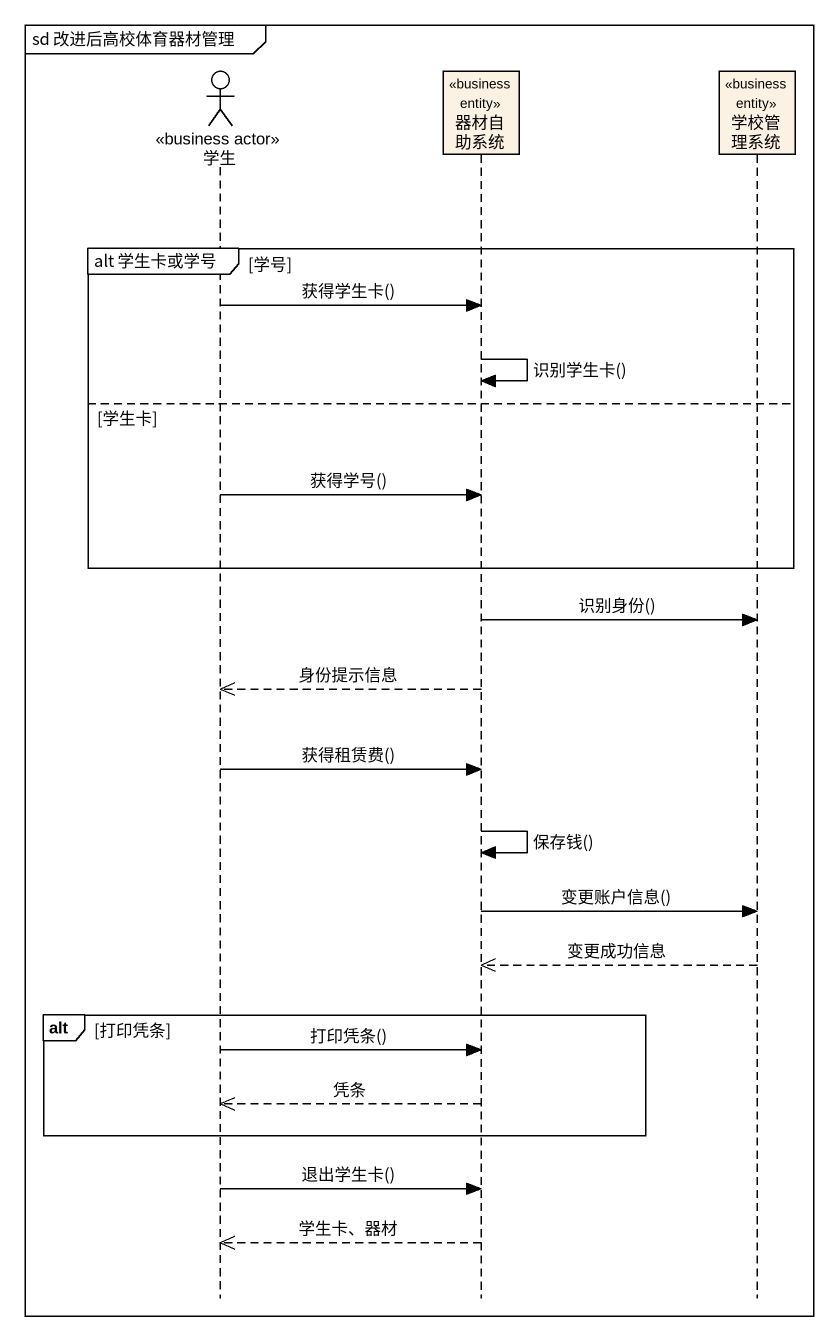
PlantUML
@startuml
mainframe sd 改进后高校体育器材管理
hide footbox
actor 学生 <<business actor>>
participant 器材自助系统 <<business entity>>
participant 学校管理系统 <<business entity>>

group alt 学生卡或学号 [学号]
  学生 -> 器材自助系统 : 获得学生卡()
  器材自助系统 -> 器材自助系统 : 识别学生卡()
else 学生卡
  学生 -> 器材自助系统 : 获得学号()
end
器材自助系统 -> 学校管理系统 : 识别身份()
器材自助系统 -->> 学生 : 身份提示信息
学生 -> 器材自助系统 : 获得租赁费()
器材自助系统 -> 器材自助系统 : 保存钱()
器材自助系统 -> 学校管理系统 : 变更账户信息()
学校管理系统 -->> 器材自助系统 : 变更成功信息
alt 打印凭条
  学生 -> 器材自助系统 : 打印凭条()
  器材自助系统 -->> 学生 : 凭条
end
学生 -> 器材自助系统 : 退出学生卡()
器材自助系统 -->> 学生 : 学生卡、器材
@enduml
